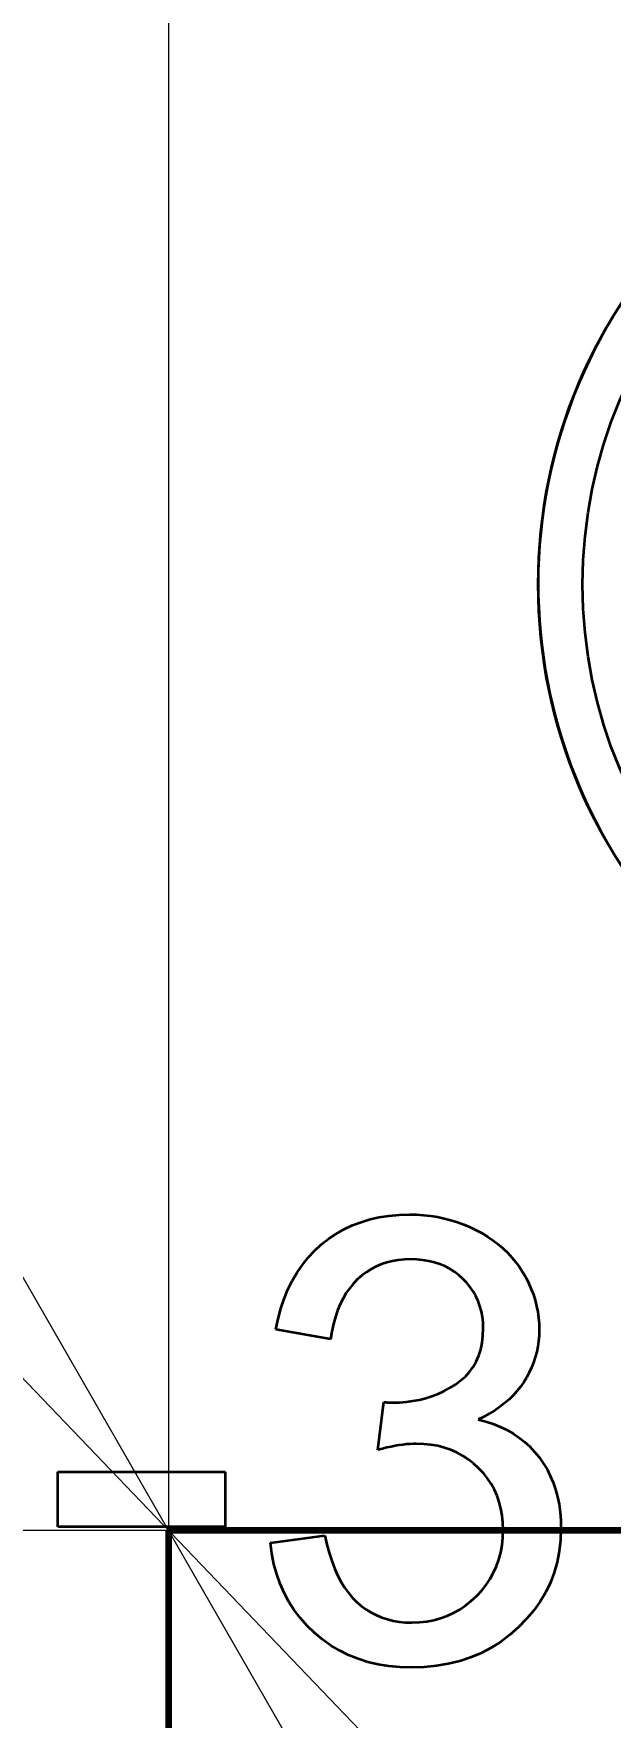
# Model space of a CAD drawing. Extents: x 23 to 472, y 3 to 294.
# Drawn here: x 384.898 to 385.873, y 211.665 to 214.513 of the extents above; entities that cross this region are included whole.
import ezdxf
from ezdxf.enums import TextEntityAlignment as Align

# ---------------------------------------------------------------- set-up
doc = ezdxf.new("R2010")
doc.units = 0
doc.linetypes.add('DASHDOT', pattern=[18.5, 12, -3, 0.5, -3])
doc.layers.get('0').update_dxf_attribs({"lineweight": 13})
doc.styles.get("Standard").update_dxf_attribs({"font": 'isocp.shx'})
doc.dimstyles.get("Standard").update_dxf_attribs({"dimtxt": 2.5, "dimasz": 2.5, "dimexe": 1.25, "dimexo": 0.625, "dimtad": 1, "dimcen": 2.5, "dimadec": 0, "dimazin": 0, "dimtfac": 1, "dimtmove": 0, "dimatfit": 0, "dimfxl": 0, "dimarcsym": 0})

# ---------------------------------------------------------------- blocks, each defined once
blk = doc.blocks.new('*D')
at = {"color": 7, "lineweight": 13}
for p, q in [((369.2633, 239.5531), (395.349, 194.2124)), ((363.2339, 234.8367), (397.923, 198.6215))]:
    blk.add_line(p, q, dxfattribs=at)
at = {"color": 34, "lineweight": 13, "ltscale": 0.415699}
blk.add_line((121.0279, 197.0113), (121.0279, 180.3834), dxfattribs=at)
at = {"color": 34, "lineweight": 13, "ltscale": 0.421525}
blk.add_line((278.4006, 197.0113), (278.4006, 180.1503), dxfattribs=at)
at = {"color": 34, "lineweight": 13}
for p, q in [((45.7156, 194.0736), (45.7156, 169.4602)), ((353.9414, 194.0736), (353.9414, 169.4602)), ((45.7156, 182.3834), (121.0279, 182.3834)), ((278.4006, 182.1503), (353.9414, 182.1503)), ((45.7156, 171.4602), (353.9414, 171.4602))]:
    blk.add_line(p, q, dxfattribs=at)
at = {"color": 34, "lineweight": 13, "ltscale": 0.342256}
blk.add_line((45.7156, 194.0736), (45.7156, 180.3834), dxfattribs=at)
at = {"color": 34, "lineweight": 13, "ltscale": 0.348082}
blk.add_line((353.9414, 194.0736), (353.9414, 180.1503), dxfattribs=at)
at = {"color": 7, "lineweight": 13}
for points in [[(376.3151, 228.3342), (374.903, 229.7505), (375.4177, 227.8179)], [(374.0392, 224.3044), (372.3291, 225.3414), (373.2916, 223.5883)], [(396.2128, 199.6586), (397.923, 198.6215), (396.9605, 200.3747)], [(393.937, 195.6288), (395.349, 194.2124), (394.8343, 196.145)]]:
    blk.add_lwpolyline(points, dxfattribs=at)
at = {"color": 34, "lineweight": 13}
for points in [[(47.6474, 182.901), (45.7156, 182.3834), (47.6474, 181.8658)], [(119.0961, 181.8658), (121.0279, 182.3834), (119.0961, 182.901)], [(280.3324, 182.668), (278.4006, 182.1503), (280.3324, 181.6327)], [(352.0096, 181.6327), (353.9414, 182.1503), (352.0096, 182.668)], [(47.6474, 171.9778), (45.7156, 171.4602), (47.6474, 170.9425)], [(352.0096, 170.9425), (353.9414, 171.4602), (352.0096, 171.9778)]]:
    blk.add_lwpolyline(points, dxfattribs=at)
at = {"color": 7, "lineweight": 13}
for s, rotation, p, p2 in [('%%c', 299.913, (370.1301, 240.0518), (371.3768, 237.8848)), ('82', 299.913, (371.8755, 237.0181), (374.0621, 233.2175)), ('%%c', 313.7669, (363.9561, 235.5285), (365.6854, 233.7231)), ('74', 313.7669, (366.3771, 233.0009), (369.4101, 229.8344))]:
    blk.add_text(s, height=2.5, rotation=rotation, dxfattribs=at).set_placement(p, p2, align=Align.FIT)
at = {"color": 34, "lineweight": 13}
for s, height, p, p2 in [('/[6.3]', 3.5, (93.5334, 183.3834), (107.9059, 183.3834)), ('/[6.3]', 3.5, (326.3327, 183.1503), (340.7051, 183.1503)), ('155', 3.5, (74.21, 183.3834), (83.768, 183.3834)), ('155', 3.5, (307.0093, 183.1503), (316.5672, 183.1503)), ('%%p50', 2.45, (85.868, 183.9084), (92.5334, 183.9084)), ('%%p50', 2.45, (318.6672, 183.6753), (325.3327, 183.6753)), ('"L"', 3.5, (194.4405, 172.4602), (202.0312, 172.4602)), ('%%p50', 2.45, (204.1312, 172.9852), (210.7966, 172.9852))]:
    blk.add_text(s, height=height, dxfattribs=at).set_placement(p, p2, align=Align.FIT)
blk = doc.blocks.new('BLOCK4537')
at = {"color": 7, "lineweight": 100, "ltscale": 0.2275}
blk.add_line((9.1, 0), (0, 0), dxfattribs=at)
at = {"color": 7, "lineweight": 100, "ltscale": 0.125}
blk.add_line((0, 0), (0, -5), dxfattribs=at)
blk = doc.blocks.new('BLOCK4538')
at = {"color": 7, "linetype": 'DASHDOT', "lineweight": 13}
for p, q in [((0, 63.8036), (0, -63.8036)), ((45.8256, 0), (-49.2829, 0))]:
    blk.add_line(p, q, dxfattribs=at)
blk = doc.blocks.new('BLOCK4539')
at = {"color": 7, "lineweight": 35, "ltscale": 0.000774874}
blk.add_line((0.5936, 1.0189), (0.6217, 1.0321), dxfattribs=at)
at = {"color": 7, "lineweight": 35, "ltscale": 0.000781623}
blk.add_line((0.6217, 1.0321), (0.6508, 1.0433), dxfattribs=at)
at = {"color": 7, "lineweight": 35, "ltscale": 0.000792627}
blk.add_line((0.6508, 1.0433), (0.6812, 1.0525), dxfattribs=at)
at = {"color": 7, "lineweight": 35, "ltscale": 0.000808009}
blk.add_line((0.6812, 1.0525), (0.7127, 1.0596), dxfattribs=at)
at = {"color": 7, "lineweight": 35, "ltscale": 0.000827285}
blk.add_line((0.7127, 1.0596), (0.7454, 1.0647), dxfattribs=at)
at = {"color": 7, "lineweight": 35, "ltscale": 0.000849965}
blk.add_line((0.7454, 1.0647), (0.7793, 1.0677), dxfattribs=at)
at = {"color": 7, "lineweight": 35, "ltscale": 0.000875838}
blk.add_line((0.7793, 1.0677), (0.8143, 1.0687), dxfattribs=at)
at = {"color": 7, "lineweight": 35, "ltscale": 0.000609338}
blk.add_line((0.8143, 1.0687), (0.8387, 1.0682), dxfattribs=at)
at = {"color": 7, "lineweight": 35, "ltscale": 0.000600587}
blk.add_line((0.8387, 1.0682), (0.8626, 1.0666), dxfattribs=at)
at = {"color": 7, "lineweight": 35, "ltscale": 0.000593017}
blk.add_line((0.8626, 1.0666), (0.8862, 1.064), dxfattribs=at)
at = {"color": 7, "lineweight": 35, "ltscale": 0.000587521}
blk.add_line((0.8862, 1.064), (0.9094, 1.0603), dxfattribs=at)
at = {"color": 7, "lineweight": 35, "ltscale": 0.000582145}
blk.add_line((0.9094, 1.0603), (0.9322, 1.0556), dxfattribs=at)
at = {"color": 7, "lineweight": 35, "ltscale": 0.000578818}
blk.add_line((0.9322, 1.0556), (0.9546, 1.0498), dxfattribs=at)
at = {"color": 7, "lineweight": 35, "ltscale": 0.000576839}
blk.add_line((0.9546, 1.0498), (0.9767, 1.0429), dxfattribs=at)
at = {"color": 7, "lineweight": 35, "ltscale": 0.000575887}
blk.add_line((0.9767, 1.0429), (0.9983, 1.035), dxfattribs=at)
at = {"color": 7, "lineweight": 35, "ltscale": 0.000576653}
blk.add_line((0.9983, 1.035), (1.0196, 1.0261), dxfattribs=at)
at = {"color": 7, "lineweight": 35, "ltscale": 0.000578413}
blk.add_line((1.0196, 1.0261), (1.0404, 1.0161), dxfattribs=at)
at = {"color": 7, "lineweight": 35, "ltscale": 0.000780875}
blk.add_line((0.5166, 0.9669), (0.5411, 0.9863), dxfattribs=at)
at = {"color": 7, "lineweight": 35, "ltscale": 0.000774467}
blk.add_line((0.5411, 0.9863), (0.5668, 1.0036), dxfattribs=at)
at = {"color": 7, "lineweight": 35, "ltscale": 0.000772381}
blk.add_line((0.5668, 1.0036), (0.5936, 1.0189), dxfattribs=at)
at = {"color": 7, "lineweight": 35, "ltscale": 0.000573842}
blk.add_line((1.0404, 1.0161), (1.0606, 1.0051), dxfattribs=at)
at = {"color": 7, "lineweight": 35, "ltscale": 0.000562192}
blk.add_line((1.0606, 1.0051), (1.0798, 0.9934), dxfattribs=at)
at = {"color": 7, "lineweight": 35, "ltscale": 0.000551989}
blk.add_line((1.0798, 0.9934), (1.0981, 0.981), dxfattribs=at)
at = {"color": 7, "lineweight": 35, "ltscale": 0.000543923}
blk.add_line((1.0981, 0.981), (1.1153, 0.9678), dxfattribs=at)
at = {"color": 7, "lineweight": 35, "ltscale": 0.000785913}
blk.add_line((0.4525, 0.8984), (0.4721, 0.9229), dxfattribs=at)
at = {"color": 7, "lineweight": 35, "ltscale": 0.000782135}
blk.add_line((0.4721, 0.9229), (0.4935, 0.9457), dxfattribs=at)
at = {"color": 7, "lineweight": 35, "ltscale": 0.000783517}
blk.add_line((0.4935, 0.9457), (0.5166, 0.9669), dxfattribs=at)
at = {"color": 7, "lineweight": 35, "ltscale": 0.000489061}
blk.add_line((0.7572, 0.9112), (0.7382, 0.9065), dxfattribs=at)
at = {"color": 7, "lineweight": 35, "ltscale": 0.000499663}
blk.add_line((0.7769, 0.9146), (0.7572, 0.9112), dxfattribs=at)
at = {"color": 7, "lineweight": 35, "ltscale": 0.000512917}
blk.add_line((0.7973, 0.9166), (0.7769, 0.9146), dxfattribs=at)
at = {"color": 7, "lineweight": 35, "ltscale": 0.000528216}
blk.add_line((0.8184, 0.9173), (0.7973, 0.9166), dxfattribs=at)
at = {"color": 7, "lineweight": 35, "ltscale": 0.000532789}
blk.add_line((0.8397, 0.9166), (0.8184, 0.9173), dxfattribs=at)
at = {"color": 7, "lineweight": 35, "ltscale": 0.00051472}
blk.add_line((0.8602, 0.9147), (0.8397, 0.9166), dxfattribs=at)
at = {"color": 7, "lineweight": 35, "ltscale": 0.000499445}
blk.add_line((0.8799, 0.9113), (0.8602, 0.9147), dxfattribs=at)
at = {"color": 7, "lineweight": 35, "ltscale": 0.000486372}
blk.add_line((0.8988, 0.9067), (0.8799, 0.9113), dxfattribs=at)
at = {"color": 7, "lineweight": 35, "ltscale": 0.000536968}
blk.add_line((1.1153, 0.9678), (1.1316, 0.9538), dxfattribs=at)
at = {"color": 7, "lineweight": 35, "ltscale": 0.000531767}
blk.add_line((1.1316, 0.9538), (1.1469, 0.939), dxfattribs=at)
at = {"color": 7, "lineweight": 35, "ltscale": 0.000528557}
blk.add_line((1.1469, 0.939), (1.1613, 0.9235), dxfattribs=at)
at = {"color": 7, "lineweight": 35, "ltscale": 0.00052718}
blk.add_line((1.1613, 0.9235), (1.1747, 0.9072), dxfattribs=at)
at = {"color": 7, "lineweight": 35, "ltscale": 0.000805985}
blk.add_line((0.4183, 0.8443), (0.4345, 0.8722), dxfattribs=at)
at = {"color": 7, "lineweight": 35, "ltscale": 0.00079347}
blk.add_line((0.4345, 0.8722), (0.4525, 0.8984), dxfattribs=at)
at = {"color": 7, "lineweight": 35, "ltscale": 0.000487724}
blk.add_line((0.654, 0.8626), (0.6393, 0.8498), dxfattribs=at)
at = {"color": 7, "lineweight": 35, "ltscale": 0.000480256}
blk.add_line((0.6694, 0.8741), (0.654, 0.8626), dxfattribs=at)
at = {"color": 7, "lineweight": 35, "ltscale": 0.000475667}
blk.add_line((0.6855, 0.8842), (0.6694, 0.8741), dxfattribs=at)
at = {"color": 7, "lineweight": 35, "ltscale": 0.000474668}
blk.add_line((0.7024, 0.893), (0.6855, 0.8842), dxfattribs=at)
at = {"color": 7, "lineweight": 35, "ltscale": 0.000476414}
blk.add_line((0.7199, 0.9004), (0.7024, 0.893), dxfattribs=at)
at = {"color": 7, "lineweight": 35, "ltscale": 0.00048118}
blk.add_line((0.7382, 0.9065), (0.7199, 0.9004), dxfattribs=at)
at = {"color": 7, "lineweight": 35, "ltscale": 0.000476619}
blk.add_line((0.9169, 0.9007), (0.8988, 0.9067), dxfattribs=at)
at = {"color": 7, "lineweight": 35, "ltscale": 0.000469607}
blk.add_line((0.9342, 0.8934), (0.9169, 0.9007), dxfattribs=at)
at = {"color": 7, "lineweight": 35, "ltscale": 0.00046598}
blk.add_line((0.9507, 0.8847), (0.9342, 0.8934), dxfattribs=at)
at = {"color": 7, "lineweight": 35, "ltscale": 0.000464894}
blk.add_line((0.9664, 0.8748), (0.9507, 0.8847), dxfattribs=at)
at = {"color": 7, "lineweight": 35, "ltscale": 0.000467772}
blk.add_line((0.9813, 0.8635), (0.9664, 0.8748), dxfattribs=at)
at = {"color": 7, "lineweight": 35, "ltscale": 0.000473832}
blk.add_line((0.9954, 0.8508), (0.9813, 0.8635), dxfattribs=at)
at = {"color": 7, "lineweight": 35, "ltscale": 0.000527327}
blk.add_line((1.1747, 0.9072), (1.1871, 0.8901), dxfattribs=at)
at = {"color": 7, "lineweight": 35, "ltscale": 0.000529498}
blk.add_line((1.1871, 0.8901), (1.1985, 0.8723), dxfattribs=at)
at = {"color": 7, "lineweight": 35, "ltscale": 0.000526673}
blk.add_line((1.1985, 0.8723), (1.2089, 0.854), dxfattribs=at)
at = {"color": 7, "lineweight": 35, "ltscale": 0.00084256}
blk.add_line((0.3911, 0.7836), (0.4038, 0.8147), dxfattribs=at)
at = {"color": 7, "lineweight": 35, "ltscale": 0.000822485}
blk.add_line((0.4038, 0.8147), (0.4183, 0.8443), dxfattribs=at)
at = {"color": 7, "lineweight": 35, "ltscale": 0.000529073}
blk.add_line((0.601, 0.8032), (0.5902, 0.785), dxfattribs=at)
at = {"color": 7, "lineweight": 35, "ltscale": 0.000514305}
blk.add_line((0.6127, 0.8201), (0.601, 0.8032), dxfattribs=at)
at = {"color": 7, "lineweight": 35, "ltscale": 0.00050298}
blk.add_line((0.6255, 0.8356), (0.6127, 0.8201), dxfattribs=at)
at = {"color": 7, "lineweight": 35, "ltscale": 0.000494752}
blk.add_line((0.6393, 0.8498), (0.6255, 0.8356), dxfattribs=at)
at = {"color": 7, "lineweight": 35, "ltscale": 0.000471622}
blk.add_line((1.0084, 0.8372), (0.9954, 0.8508), dxfattribs=at)
at = {"color": 7, "lineweight": 35, "ltscale": 0.000461845}
blk.add_line((1.0201, 0.8228), (1.0084, 0.8372), dxfattribs=at)
at = {"color": 7, "lineweight": 35, "ltscale": 0.00045562}
blk.add_line((1.0304, 0.8078), (1.0201, 0.8228), dxfattribs=at)
at = {"color": 7, "lineweight": 35, "ltscale": 0.000451989}
blk.add_line((1.0393, 0.792), (1.0304, 0.8078), dxfattribs=at)
at = {"color": 7, "lineweight": 35, "ltscale": 0.000518969}
blk.add_line((1.2089, 0.854), (1.2182, 0.8354), dxfattribs=at)
at = {"color": 7, "lineweight": 35, "ltscale": 0.000512463}
blk.add_line((1.2182, 0.8354), (1.2264, 0.8166), dxfattribs=at)
at = {"color": 7, "lineweight": 35, "ltscale": 0.000507239}
blk.add_line((1.2264, 0.8166), (1.2335, 0.7976), dxfattribs=at)
at = {"color": 7, "lineweight": 35, "ltscale": 0.000503602}
blk.add_line((1.2335, 0.7976), (1.2396, 0.7784), dxfattribs=at)
at = {"color": 7, "lineweight": 35, "ltscale": 0.000894283}
blk.add_line((0.3707, 0.7161), (0.38, 0.7507), dxfattribs=at)
at = {"color": 7, "lineweight": 35, "ltscale": 0.000867233}
blk.add_line((0.38, 0.7507), (0.3911, 0.7836), dxfattribs=at)
at = {"color": 7, "lineweight": 35, "ltscale": 0.000589075}
blk.add_line((0.5718, 0.7444), (0.5641, 0.7222), dxfattribs=at)
at = {"color": 7, "lineweight": 35, "ltscale": 0.000566741}
blk.add_line((0.5805, 0.7654), (0.5718, 0.7444), dxfattribs=at)
at = {"color": 7, "lineweight": 35, "ltscale": 0.000546788}
blk.add_line((0.5902, 0.785), (0.5805, 0.7654), dxfattribs=at)
at = {"color": 7, "lineweight": 35, "ltscale": 0.000452008}
blk.add_line((1.0468, 0.7756), (1.0393, 0.792), dxfattribs=at)
at = {"color": 7, "lineweight": 35, "ltscale": 0.000455408}
blk.add_line((1.053, 0.7585), (1.0468, 0.7756), dxfattribs=at)
at = {"color": 7, "lineweight": 35, "ltscale": 0.000461368}
blk.add_line((1.0578, 0.7407), (1.053, 0.7585), dxfattribs=at)
at = {"color": 7, "lineweight": 35, "ltscale": 0.000470986}
blk.add_line((1.0612, 0.7221), (1.0578, 0.7407), dxfattribs=at)
at = {"color": 7, "lineweight": 35, "ltscale": 0.000501742}
blk.add_line((1.2396, 0.7784), (1.2445, 0.759), dxfattribs=at)
at = {"color": 7, "lineweight": 35, "ltscale": 0.000500961}
blk.add_line((1.2445, 0.759), (1.2483, 0.7393), dxfattribs=at)
at = {"color": 7, "lineweight": 35, "ltscale": 0.000925022}
blk.add_line((0.3631, 0.6799), (0.3707, 0.7161), dxfattribs=at)
at = {"color": 7, "lineweight": 35, "ltscale": 0.000640512}
blk.add_line((0.5575, 0.6985), (0.5518, 0.6735), dxfattribs=at)
at = {"color": 7, "lineweight": 35, "ltscale": 0.000613838}
blk.add_line((0.5641, 0.7222), (0.5575, 0.6985), dxfattribs=at)
at = {"color": 7, "lineweight": 35, "ltscale": 0.000483028}
blk.add_line((1.0633, 0.7029), (1.0612, 0.7221), dxfattribs=at)
at = {"color": 7, "lineweight": 35, "ltscale": 0.000498121}
blk.add_line((1.064, 0.683), (1.0633, 0.7029), dxfattribs=at)
at = {"color": 7, "lineweight": 35, "ltscale": 0.00050214}
blk.add_line((1.2483, 0.7393), (1.2511, 0.7194), dxfattribs=at)
at = {"color": 7, "lineweight": 35, "ltscale": 0.000504828}
blk.add_line((1.2511, 0.7194), (1.2527, 0.6993), dxfattribs=at)
at = {"color": 7, "lineweight": 35, "ltscale": 0.00050906}
blk.add_line((1.2527, 0.6993), (1.2532, 0.6789), dxfattribs=at)
at = {"color": 7, "lineweight": 35, "ltscale": 0.004677}
blk.add_line((0.5472, 0.6472), (0.3631, 0.6799), dxfattribs=at)
at = {"color": 7, "lineweight": 35, "ltscale": 0.000668427}
blk.add_line((0.5518, 0.6735), (0.5472, 0.6472), dxfattribs=at)
at = {"color": 7, "lineweight": 35, "ltscale": 0.00056892}
blk.add_line((1.0555, 0.6122), (1.0602, 0.6345), dxfattribs=at)
at = {"color": 7, "lineweight": 35, "ltscale": 0.000593585}
blk.add_line((1.0602, 0.6345), (1.063, 0.6581), dxfattribs=at)
at = {"color": 7, "lineweight": 35, "ltscale": 0.000623374}
blk.add_line((1.063, 0.6581), (1.064, 0.683), dxfattribs=at)
at = {"color": 7, "lineweight": 35, "ltscale": 0.000469184}
blk.add_line((1.2512, 0.6407), (1.2485, 0.6222), dxfattribs=at)
at = {"color": 7, "lineweight": 35, "ltscale": 0.000474279}
blk.add_line((1.2527, 0.6596), (1.2512, 0.6407), dxfattribs=at)
at = {"color": 7, "lineweight": 35, "ltscale": 0.000481975}
blk.add_line((1.2532, 0.6789), (1.2527, 0.6596), dxfattribs=at)
at = {"color": 7, "lineweight": 35, "ltscale": 0.000524792}
blk.add_line((1.0301, 0.5535), (1.0404, 0.5717), dxfattribs=at)
at = {"color": 7, "lineweight": 35, "ltscale": 0.000533764}
blk.add_line((1.0404, 0.5717), (1.0489, 0.5913), dxfattribs=at)
at = {"color": 7, "lineweight": 35, "ltscale": 0.000548214}
blk.add_line((1.0489, 0.5913), (1.0555, 0.6122), dxfattribs=at)
at = {"color": 7, "lineweight": 35, "ltscale": 0.00046117}
blk.add_line((1.2402, 0.5861), (1.2345, 0.5685), dxfattribs=at)
at = {"color": 7, "lineweight": 35, "ltscale": 0.000461895}
blk.add_line((1.2449, 0.6039), (1.2402, 0.5861), dxfattribs=at)
at = {"color": 7, "lineweight": 35, "ltscale": 0.000464506}
blk.add_line((1.2485, 0.6222), (1.2449, 0.6039), dxfattribs=at)
at = {"color": 7, "lineweight": 35, "ltscale": 0.000536025}
blk.add_line((0.9877, 0.5067), (1.0037, 0.5209), dxfattribs=at)
at = {"color": 7, "lineweight": 35, "ltscale": 0.000526088}
blk.add_line((1.0037, 0.5209), (1.0178, 0.5365), dxfattribs=at)
at = {"color": 7, "lineweight": 35, "ltscale": 0.000522378}
blk.add_line((1.0178, 0.5365), (1.0301, 0.5535), dxfattribs=at)
at = {"color": 7, "lineweight": 35, "ltscale": 0.000473679}
blk.add_line((1.211, 0.518), (1.2011, 0.5019), dxfattribs=at)
at = {"color": 7, "lineweight": 35, "ltscale": 0.000467816}
blk.add_line((1.2198, 0.5345), (1.211, 0.518), dxfattribs=at)
at = {"color": 7, "lineweight": 35, "ltscale": 0.000464025}
blk.add_line((1.2277, 0.5513), (1.2198, 0.5345), dxfattribs=at)
at = {"color": 7, "lineweight": 35, "ltscale": 0.000461884}
blk.add_line((1.2345, 0.5685), (1.2277, 0.5513), dxfattribs=at)
at = {"color": 7, "lineweight": 35, "ltscale": 0.000549425}
blk.add_line((0.8907, 0.4544), (0.9112, 0.4624), dxfattribs=at)
at = {"color": 7, "lineweight": 35, "ltscale": 0.000550488}
blk.add_line((0.9112, 0.4624), (0.9312, 0.4716), dxfattribs=at)
at = {"color": 7, "lineweight": 35, "ltscale": 0.000553619}
blk.add_line((0.9312, 0.4716), (0.9508, 0.482), dxfattribs=at)
at = {"color": 7, "lineweight": 35, "ltscale": 0.000559038}
blk.add_line((0.9508, 0.482), (0.9698, 0.4937), dxfattribs=at)
at = {"color": 7, "lineweight": 35, "ltscale": 0.000551846}
blk.add_line((0.9698, 0.4937), (0.9877, 0.5067), dxfattribs=at)
at = {"color": 7, "lineweight": 35, "ltscale": 0.000488264}
blk.add_line((1.1653, 0.457), (1.1513, 0.4433), dxfattribs=at)
at = {"color": 7, "lineweight": 35, "ltscale": 0.000482642}
blk.add_line((1.1782, 0.4713), (1.1653, 0.457), dxfattribs=at)
at = {"color": 7, "lineweight": 35, "ltscale": 0.000478877}
blk.add_line((1.1901, 0.4863), (1.1782, 0.4713), dxfattribs=at)
at = {"color": 7, "lineweight": 35, "ltscale": 0.000476854}
blk.add_line((1.2011, 0.5019), (1.1901, 0.4863), dxfattribs=at)
at = {"color": 7, "lineweight": 35, "ltscale": 0.004074}
blk.add_line((0.7079, 0.2727), (0.7283, 0.4344), dxfattribs=at)
at = {"color": 7, "lineweight": 35, "ltscale": 9.09432e-05}
blk.add_line((0.7283, 0.4344), (0.732, 0.434), dxfattribs=at)
at = {"color": 7, "lineweight": 35, "ltscale": 8.70434e-05}
blk.add_line((0.732, 0.434), (0.7354, 0.4336), dxfattribs=at)
at = {"color": 7, "lineweight": 35, "ltscale": 8.34989e-05}
blk.add_line((0.7354, 0.4336), (0.7388, 0.4333), dxfattribs=at)
at = {"color": 7, "lineweight": 35, "ltscale": 7.99895e-05}
blk.add_line((0.7388, 0.4333), (0.7419, 0.4331), dxfattribs=at)
at = {"color": 7, "lineweight": 35, "ltscale": 7.61405e-05}
blk.add_line((0.7419, 0.4331), (0.745, 0.4328), dxfattribs=at)
at = {"color": 7, "lineweight": 35, "ltscale": 7.26193e-05}
blk.add_line((0.745, 0.4328), (0.7479, 0.4327), dxfattribs=at)
at = {"color": 7, "lineweight": 35, "ltscale": 6.87604e-05}
blk.add_line((0.7479, 0.4327), (0.7506, 0.4325), dxfattribs=at)
at = {"color": 7, "lineweight": 35, "ltscale": 6.52798e-05}
blk.add_line((0.7506, 0.4325), (0.7532, 0.4324), dxfattribs=at)
at = {"color": 7, "lineweight": 35, "ltscale": 6.18188e-05}
blk.add_line((0.7532, 0.4324), (0.7557, 0.4323), dxfattribs=at)
at = {"color": 7, "lineweight": 35, "ltscale": 5.79762e-05}
blk.add_line((0.7557, 0.4323), (0.758, 0.4323), dxfattribs=at)
at = {"color": 7, "lineweight": 35, "ltscale": 0.0005827}
blk.add_line((0.758, 0.4323), (0.7813, 0.4329), dxfattribs=at)
at = {"color": 7, "lineweight": 35, "ltscale": 0.000572508}
blk.add_line((0.7813, 0.4329), (0.8042, 0.4348), dxfattribs=at)
at = {"color": 7, "lineweight": 35, "ltscale": 0.000564165}
blk.add_line((0.8042, 0.4348), (0.8265, 0.4379), dxfattribs=at)
at = {"color": 7, "lineweight": 35, "ltscale": 0.000557425}
blk.add_line((0.8265, 0.4379), (0.8484, 0.4421), dxfattribs=at)
at = {"color": 7, "lineweight": 35, "ltscale": 0.000553093}
blk.add_line((0.8484, 0.4421), (0.8698, 0.4477), dxfattribs=at)
at = {"color": 7, "lineweight": 35, "ltscale": 0.000549984}
blk.add_line((0.8698, 0.4477), (0.8907, 0.4544), dxfattribs=at)
at = {"color": 7, "lineweight": 35, "ltscale": 0.000526797}
blk.add_line((1.1034, 0.4062), (1.0855, 0.3952), dxfattribs=at)
at = {"color": 7, "lineweight": 35, "ltscale": 0.000515003}
blk.add_line((1.1204, 0.4179), (1.1034, 0.4062), dxfattribs=at)
at = {"color": 7, "lineweight": 35, "ltscale": 0.00050468}
blk.add_line((1.1364, 0.4303), (1.1204, 0.4179), dxfattribs=at)
at = {"color": 7, "lineweight": 35, "ltscale": 0.000495611}
blk.add_line((1.1513, 0.4433), (1.1364, 0.4303), dxfattribs=at)
at = {"color": 7, "lineweight": 35, "ltscale": 0.000555306}
blk.add_line((1.0665, 0.3848), (1.0466, 0.375), dxfattribs=at)
at = {"color": 7, "lineweight": 35, "ltscale": 0.000671824}
blk.add_line((1.0466, 0.375), (1.0726, 0.3682), dxfattribs=at)
at = {"color": 7, "lineweight": 35, "ltscale": 0.000540683}
blk.add_line((1.0855, 0.3952), (1.0665, 0.3848), dxfattribs=at)
at = {"color": 7, "lineweight": 35, "ltscale": 0.000652989}
blk.add_line((1.0726, 0.3682), (1.0974, 0.3601), dxfattribs=at)
at = {"color": 7, "lineweight": 35, "ltscale": 0.000636332}
blk.add_line((1.0974, 0.3601), (1.121, 0.3507), dxfattribs=at)
at = {"color": 7, "lineweight": 35, "ltscale": 0.00062225}
blk.add_line((1.121, 0.3507), (1.1435, 0.3399), dxfattribs=at)
at = {"color": 7, "lineweight": 35, "ltscale": 0.000350443}
blk.add_line((0.766, 0.2858), (0.7522, 0.2831), dxfattribs=at)
at = {"color": 7, "lineweight": 35, "ltscale": 0.000335878}
blk.add_line((0.7792, 0.2881), (0.766, 0.2858), dxfattribs=at)
at = {"color": 7, "lineweight": 35, "ltscale": 0.000321797}
blk.add_line((0.792, 0.2899), (0.7792, 0.2881), dxfattribs=at)
at = {"color": 7, "lineweight": 35, "ltscale": 0.000308043}
blk.add_line((0.8042, 0.2913), (0.792, 0.2899), dxfattribs=at)
at = {"color": 7, "lineweight": 35, "ltscale": 0.000293691}
blk.add_line((0.8159, 0.2923), (0.8042, 0.2913), dxfattribs=at)
at = {"color": 7, "lineweight": 35, "ltscale": 0.00028081}
blk.add_line((0.8271, 0.293), (0.8159, 0.2923), dxfattribs=at)
at = {"color": 7, "lineweight": 35, "ltscale": 0.000267096}
blk.add_line((0.8378, 0.2932), (0.8271, 0.293), dxfattribs=at)
at = {"color": 7, "lineweight": 35, "ltscale": 0.000628613}
blk.add_line((0.863, 0.2923), (0.8378, 0.2932), dxfattribs=at)
at = {"color": 7, "lineweight": 35, "ltscale": 0.000608919}
blk.add_line((0.8872, 0.2899), (0.863, 0.2923), dxfattribs=at)
at = {"color": 7, "lineweight": 35, "ltscale": 0.0005923}
blk.add_line((0.9105, 0.2858), (0.8872, 0.2899), dxfattribs=at)
at = {"color": 7, "lineweight": 35, "ltscale": 0.000578994}
blk.add_line((0.933, 0.28), (0.9105, 0.2858), dxfattribs=at)
at = {"color": 7, "lineweight": 35, "ltscale": 0.000611608}
blk.add_line((1.1435, 0.3399), (1.1647, 0.3278), dxfattribs=at)
at = {"color": 7, "lineweight": 35, "ltscale": 0.00060316}
blk.add_line((1.1647, 0.3278), (1.1848, 0.3144), dxfattribs=at)
at = {"color": 7, "lineweight": 35, "ltscale": 0.000598553}
blk.add_line((1.1848, 0.3144), (1.2037, 0.2997), dxfattribs=at)
at = {"color": 7, "lineweight": 35, "ltscale": 0.000597116}
blk.add_line((1.2037, 0.2997), (1.2214, 0.2837), dxfattribs=at)
at = {"color": 7, "lineweight": 35, "ltscale": 0.000394772}
blk.add_line((0.7232, 0.2766), (0.7079, 0.2727), dxfattribs=at)
at = {"color": 7, "lineweight": 35, "ltscale": 0.000379744}
blk.add_line((0.738, 0.2801), (0.7232, 0.2766), dxfattribs=at)
at = {"color": 7, "lineweight": 35, "ltscale": 0.000364823}
blk.add_line((0.7522, 0.2831), (0.738, 0.2801), dxfattribs=at)
at = {"color": 7, "lineweight": 35, "ltscale": 0.000569286}
blk.add_line((0.9545, 0.2726), (0.933, 0.28), dxfattribs=at)
at = {"color": 7, "lineweight": 35, "ltscale": 0.000563174}
blk.add_line((0.9751, 0.2635), (0.9545, 0.2726), dxfattribs=at)
at = {"color": 7, "lineweight": 35, "ltscale": 0.000560908}
blk.add_line((0.9948, 0.2528), (0.9751, 0.2635), dxfattribs=at)
at = {"color": 7, "lineweight": 35, "ltscale": 0.000563091}
blk.add_line((1.0137, 0.2405), (0.9948, 0.2528), dxfattribs=at)
at = {"color": 7, "lineweight": 35, "ltscale": 0.00056858}
blk.add_line((1.0316, 0.2265), (1.0137, 0.2405), dxfattribs=at)
at = {"color": 7, "lineweight": 35, "ltscale": 0.00059928}
blk.add_line((1.2214, 0.2837), (1.2379, 0.2663), dxfattribs=at)
at = {"color": 7, "lineweight": 35, "ltscale": 0.000603891}
blk.add_line((1.2379, 0.2663), (1.2532, 0.2476), dxfattribs=at)
at = {"color": 7, "lineweight": 35, "ltscale": 0.000606572}
blk.add_line((1.2532, 0.2476), (1.2672, 0.2278), dxfattribs=at)
at = {"color": 7, "lineweight": 35, "ltscale": 0.000606973}
blk.add_line((1.2672, 0.2278), (1.2798, 0.207), dxfattribs=at)
at = {"color": 7, "lineweight": 35, "ltscale": 0.00463}
for p, q in [((-0.3747, 0.0128), (-0.3747, 0.198)), ((0.1912, 0.198), (0.1912, 0.0128))]:
    blk.add_line(p, q, dxfattribs=at)
at = {"color": 7, "lineweight": 35, "ltscale": 0.014146}
for p, q in [((-0.3747, 0.198), (0.1912, 0.198)), ((0.1912, 0.0128), (-0.3747, 0.0128))]:
    blk.add_line(p, q, dxfattribs=at)
at = {"color": 7, "lineweight": 35, "ltscale": 0.000578287}
blk.add_line((1.0486, 0.2108), (1.0316, 0.2265), dxfattribs=at)
at = {"color": 7, "lineweight": 35, "ltscale": 0.000577885}
blk.add_line((1.0644, 0.1939), (1.0486, 0.2108), dxfattribs=at)
at = {"color": 7, "lineweight": 35, "ltscale": 0.000567572}
blk.add_line((1.0784, 0.1761), (1.0644, 0.1939), dxfattribs=at)
at = {"color": 7, "lineweight": 35, "ltscale": 0.000561274}
blk.add_line((1.0909, 0.1574), (1.0784, 0.1761), dxfattribs=at)
at = {"color": 7, "lineweight": 35, "ltscale": 0.000610423}
blk.add_line((1.2798, 0.207), (1.2908, 0.1852), dxfattribs=at)
at = {"color": 7, "lineweight": 35, "ltscale": 0.000616803}
blk.add_line((1.2908, 0.1852), (1.3004, 0.1625), dxfattribs=at)
at = {"color": 7, "lineweight": 35, "ltscale": 0.000558963}
blk.add_line((1.1017, 0.1378), (1.0909, 0.1574), dxfattribs=at)
at = {"color": 7, "lineweight": 35, "ltscale": 0.000560476}
blk.add_line((1.1108, 0.1173), (1.1017, 0.1378), dxfattribs=at)
at = {"color": 7, "lineweight": 35, "ltscale": 0.000565917}
blk.add_line((1.1182, 0.0959), (1.1108, 0.1173), dxfattribs=at)
at = {"color": 7, "lineweight": 35, "ltscale": 0.000626449}
blk.add_line((1.3004, 0.1625), (1.3085, 0.1388), dxfattribs=at)
at = {"color": 7, "lineweight": 35, "ltscale": 0.000639145}
blk.add_line((1.3085, 0.1388), (1.3151, 0.1141), dxfattribs=at)
at = {"color": 7, "lineweight": 35, "ltscale": 0.000654082}
blk.add_line((1.3151, 0.1141), (1.3203, 0.0885), dxfattribs=at)
at = {"color": 7, "lineweight": 35, "ltscale": 0.000575241}
blk.add_line((1.124, 0.0737), (1.1182, 0.0959), dxfattribs=at)
at = {"color": 7, "lineweight": 35, "ltscale": 0.000587836}
blk.add_line((1.1282, 0.0505), (1.124, 0.0737), dxfattribs=at)
at = {"color": 7, "lineweight": 35, "ltscale": 0.000671996}
blk.add_line((1.3203, 0.0885), (1.324, 0.0618), dxfattribs=at)
at = {"color": 7, "lineweight": 35, "ltscale": 0.000692287}
blk.add_line((1.324, 0.0618), (1.3262, 0.0342), dxfattribs=at)
at = {"color": 7, "lineweight": 35, "ltscale": 0.000604033}
blk.add_line((1.1307, 0.0265), (1.1282, 0.0505), dxfattribs=at)
at = {"color": 7, "lineweight": 35, "ltscale": 0.000654599}
blk.add_line((1.1306, -0.0246), (1.1315, 0.0016), dxfattribs=at)
at = {"color": 7, "lineweight": 35, "ltscale": 0.000623665}
blk.add_line((1.1315, 0.0016), (1.1307, 0.0265), dxfattribs=at)
at = {"color": 7, "lineweight": 35, "ltscale": 0.000968065}
blk.add_line((1.3269, 0.0056), (1.3255, -0.033), dxfattribs=at)
at = {"color": 7, "lineweight": 35, "ltscale": 0.000714735}
blk.add_line((1.3262, 0.0342), (1.3269, 0.0056), dxfattribs=at)
at = {"color": 7, "lineweight": 35, "ltscale": 0.004645}
blk.add_line((0.3446, -0.0414), (0.5288, -0.0169), dxfattribs=at)
at = {"color": 7, "lineweight": 35, "ltscale": 0.000926775}
blk.add_line((0.3495, -0.0782), (0.3446, -0.0414), dxfattribs=at)
at = {"color": 7, "lineweight": 35, "ltscale": 0.000779751}
blk.add_line((0.5288, -0.0169), (0.5356, -0.0473), dxfattribs=at)
at = {"color": 7, "lineweight": 35, "ltscale": 0.000742472}
blk.add_line((0.5356, -0.0473), (0.5433, -0.076), dxfattribs=at)
at = {"color": 7, "lineweight": 35, "ltscale": 0.000621699}
blk.add_line((1.1234, -0.0744), (1.1279, -0.0499), dxfattribs=at)
at = {"color": 7, "lineweight": 35, "ltscale": 0.000636403}
blk.add_line((1.1279, -0.0499), (1.1306, -0.0246), dxfattribs=at)
at = {"color": 7, "lineweight": 35, "ltscale": 0.000943383}
blk.add_line((1.3255, -0.033), (1.3212, -0.0705), dxfattribs=at)
at = {"color": 7, "lineweight": 35, "ltscale": 0.000901271}
blk.add_line((0.3565, -0.1135), (0.3495, -0.0782), dxfattribs=at)
at = {"color": 7, "lineweight": 35, "ltscale": 0.000880621}
blk.add_line((0.3658, -0.1475), (0.3565, -0.1135), dxfattribs=at)
at = {"color": 7, "lineweight": 35, "ltscale": 0.000706498}
blk.add_line((0.5433, -0.076), (0.5519, -0.1029), dxfattribs=at)
at = {"color": 7, "lineweight": 35, "ltscale": 0.00067239}
blk.add_line((0.5519, -0.1029), (0.5613, -0.1281), dxfattribs=at)
at = {"color": 7, "lineweight": 35, "ltscale": 0.000603026}
blk.add_line((1.1091, -0.1207), (1.1172, -0.098), dxfattribs=at)
at = {"color": 7, "lineweight": 35, "ltscale": 0.000610136}
blk.add_line((1.1172, -0.098), (1.1234, -0.0744), dxfattribs=at)
at = {"color": 7, "lineweight": 35, "ltscale": 0.000912493}
blk.add_line((1.314, -0.1068), (1.304, -0.1419), dxfattribs=at)
at = {"color": 7, "lineweight": 35, "ltscale": 0.000925043}
blk.add_line((1.3212, -0.0705), (1.314, -0.1068), dxfattribs=at)
at = {"color": 7, "lineweight": 35, "ltscale": 0.000863996}
blk.add_line((0.3773, -0.1801), (0.3658, -0.1475), dxfattribs=at)
at = {"color": 7, "lineweight": 35, "ltscale": 0.000640475}
blk.add_line((0.5613, -0.1281), (0.5717, -0.1515), dxfattribs=at)
at = {"color": 7, "lineweight": 35, "ltscale": 0.000610636}
blk.add_line((0.5717, -0.1515), (0.5829, -0.1732), dxfattribs=at)
at = {"color": 7, "lineweight": 35, "ltscale": 0.000605504}
blk.add_line((1.0742, -0.1838), (1.0876, -0.1636), dxfattribs=at)
at = {"color": 7, "lineweight": 35, "ltscale": 0.00060052}
blk.add_line((1.0876, -0.1636), (1.0993, -0.1426), dxfattribs=at)
at = {"color": 7, "lineweight": 35, "ltscale": 0.000599978}
blk.add_line((1.0993, -0.1426), (1.1091, -0.1207), dxfattribs=at)
at = {"color": 7, "lineweight": 35, "ltscale": 0.00090685}
blk.add_line((1.304, -0.1419), (1.2911, -0.1758), dxfattribs=at)
at = {"color": 7, "lineweight": 35, "ltscale": 0.000852277}
blk.add_line((0.3911, -0.2113), (0.3773, -0.1801), dxfattribs=at)
at = {"color": 7, "lineweight": 35, "ltscale": 0.000845332}
blk.add_line((0.4071, -0.2411), (0.3911, -0.2113), dxfattribs=at)
at = {"color": 7, "lineweight": 35, "ltscale": 0.000583569}
blk.add_line((0.5829, -0.1732), (0.595, -0.1932), dxfattribs=at)
at = {"color": 7, "lineweight": 35, "ltscale": 0.00055916}
blk.add_line((0.595, -0.1932), (0.6081, -0.2113), dxfattribs=at)
at = {"color": 7, "lineweight": 35, "ltscale": 0.000538361}
blk.add_line((0.6081, -0.2113), (0.622, -0.2278), dxfattribs=at)
at = {"color": 7, "lineweight": 35, "ltscale": 0.000521406}
blk.add_line((0.622, -0.2278), (0.6368, -0.2425), dxfattribs=at)
at = {"color": 7, "lineweight": 35, "ltscale": 0.000626435}
blk.add_line((1.0236, -0.2386), (1.042, -0.2215), dxfattribs=at)
at = {"color": 7, "lineweight": 35, "ltscale": 0.000627105}
blk.add_line((1.042, -0.2215), (1.059, -0.2031), dxfattribs=at)
at = {"color": 7, "lineweight": 35, "ltscale": 0.000614412}
blk.add_line((1.059, -0.2031), (1.0742, -0.1838), dxfattribs=at)
at = {"color": 7, "lineweight": 35, "ltscale": 0.000914957}
blk.add_line((1.2753, -0.2085), (1.2567, -0.24), dxfattribs=at)
at = {"color": 7, "lineweight": 35, "ltscale": 0.000907491}
blk.add_line((1.2911, -0.1758), (1.2753, -0.2085), dxfattribs=at)
at = {"color": 7, "lineweight": 35, "ltscale": 0.00084421}
blk.add_line((0.4253, -0.2695), (0.4071, -0.2411), dxfattribs=at)
at = {"color": 7, "lineweight": 35, "ltscale": 0.000847553}
blk.add_line((0.4458, -0.2965), (0.4253, -0.2695), dxfattribs=at)
at = {"color": 7, "lineweight": 35, "ltscale": 0.000509223}
blk.add_line((0.6368, -0.2425), (0.6524, -0.2556), dxfattribs=at)
at = {"color": 7, "lineweight": 35, "ltscale": 0.000500788}
blk.add_line((0.6524, -0.2556), (0.6686, -0.2673), dxfattribs=at)
at = {"color": 7, "lineweight": 35, "ltscale": 0.00049573}
blk.add_line((0.6686, -0.2673), (0.6855, -0.2777), dxfattribs=at)
at = {"color": 7, "lineweight": 35, "ltscale": 0.000493554}
blk.add_line((0.6855, -0.2777), (0.7031, -0.2867), dxfattribs=at)
at = {"color": 7, "lineweight": 35, "ltscale": 0.000592799}
blk.add_line((0.9423, -0.289), (0.9639, -0.2791), dxfattribs=at)
at = {"color": 7, "lineweight": 35, "ltscale": 0.000595285}
blk.add_line((0.9639, -0.2791), (0.9846, -0.2674), dxfattribs=at)
at = {"color": 7, "lineweight": 35, "ltscale": 0.000601811}
blk.add_line((0.9846, -0.2674), (1.0045, -0.2539), dxfattribs=at)
at = {"color": 7, "lineweight": 35, "ltscale": 0.000612494}
blk.add_line((1.0045, -0.2539), (1.0236, -0.2386), dxfattribs=at)
at = {"color": 7, "lineweight": 35, "ltscale": 0.000948912}
blk.add_line((1.2352, -0.2704), (1.2109, -0.2995), dxfattribs=at)
at = {"color": 7, "lineweight": 35, "ltscale": 0.000928979}
blk.add_line((1.2567, -0.24), (1.2352, -0.2704), dxfattribs=at)
at = {"color": 7, "lineweight": 35, "ltscale": 0.000856322}
blk.add_line((0.4686, -0.3221), (0.4458, -0.2965), dxfattribs=at)
at = {"color": 7, "lineweight": 35, "ltscale": 0.000869732}
blk.add_line((0.4935, -0.3463), (0.4686, -0.3221), dxfattribs=at)
at = {"color": 7, "lineweight": 35, "ltscale": 0.000493875}
blk.add_line((0.7031, -0.2867), (0.7213, -0.2943), dxfattribs=at)
at = {"color": 7, "lineweight": 35, "ltscale": 0.000497478}
blk.add_line((0.7213, -0.2943), (0.7402, -0.3005), dxfattribs=at)
at = {"color": 7, "lineweight": 35, "ltscale": 0.000504143}
blk.add_line((0.7402, -0.3005), (0.7598, -0.3053), dxfattribs=at)
at = {"color": 7, "lineweight": 35, "ltscale": 0.000513117}
blk.add_line((0.7598, -0.3053), (0.78, -0.3088), dxfattribs=at)
at = {"color": 7, "lineweight": 35, "ltscale": 0.00052482}
blk.add_line((0.78, -0.3088), (0.8009, -0.3108), dxfattribs=at)
at = {"color": 7, "lineweight": 35, "ltscale": 0.000539274}
blk.add_line((0.8009, -0.3108), (0.8225, -0.3115), dxfattribs=at)
at = {"color": 7, "lineweight": 35, "ltscale": 0.000640121}
blk.add_line((0.8225, -0.3115), (0.8481, -0.3106), dxfattribs=at)
at = {"color": 7, "lineweight": 35, "ltscale": 0.000623194}
blk.add_line((0.8481, -0.3106), (0.8728, -0.3079), dxfattribs=at)
at = {"color": 7, "lineweight": 35, "ltscale": 0.000609748}
blk.add_line((0.8728, -0.3079), (0.8968, -0.3034), dxfattribs=at)
at = {"color": 7, "lineweight": 35, "ltscale": 0.000600125}
blk.add_line((0.8968, -0.3034), (0.92, -0.2971), dxfattribs=at)
at = {"color": 7, "lineweight": 35, "ltscale": 0.00059408}
blk.add_line((0.92, -0.2971), (0.9423, -0.289), dxfattribs=at)
at = {"color": 7, "lineweight": 35, "ltscale": 0.000980516}
blk.add_line((1.1837, -0.3274), (1.1543, -0.3533), dxfattribs=at)
at = {"color": 7, "lineweight": 35, "ltscale": 0.000974645}
blk.add_line((1.2109, -0.2995), (1.1837, -0.3274), dxfattribs=at)
at = {"color": 7, "lineweight": 35, "ltscale": 0.000871784}
blk.add_line((0.5203, -0.3687), (0.4935, -0.3463), dxfattribs=at)
at = {"color": 7, "lineweight": 35, "ltscale": 0.000862469}
blk.add_line((0.5484, -0.3887), (0.5203, -0.3687), dxfattribs=at)
at = {"color": 7, "lineweight": 35, "ltscale": 0.000858072}
blk.add_line((0.5778, -0.4063), (0.5484, -0.3887), dxfattribs=at)
at = {"color": 7, "lineweight": 35, "ltscale": 0.000957903}
blk.add_line((1.0909, -0.3971), (1.057, -0.4148), dxfattribs=at)
at = {"color": 7, "lineweight": 35, "ltscale": 0.000959269}
blk.add_line((1.1234, -0.3766), (1.0909, -0.3971), dxfattribs=at)
at = {"color": 7, "lineweight": 35, "ltscale": 0.00096664}
blk.add_line((1.1543, -0.3533), (1.1234, -0.3766), dxfattribs=at)
at = {"color": 7, "lineweight": 35, "ltscale": 0.000859134}
blk.add_line((0.6086, -0.4216), (0.5778, -0.4063), dxfattribs=at)
at = {"color": 7, "lineweight": 35, "ltscale": 0.000866202}
blk.add_line((0.6407, -0.4346), (0.6086, -0.4216), dxfattribs=at)
at = {"color": 7, "lineweight": 35, "ltscale": 0.000877468}
blk.add_line((0.6742, -0.4452), (0.6407, -0.4346), dxfattribs=at)
at = {"color": 7, "lineweight": 35, "ltscale": 0.000894085}
blk.add_line((0.709, -0.4534), (0.6742, -0.4452), dxfattribs=at)
at = {"color": 7, "lineweight": 35, "ltscale": 0.000915248}
blk.add_line((0.7451, -0.4593), (0.709, -0.4534), dxfattribs=at)
at = {"color": 7, "lineweight": 35, "ltscale": 0.001015}
blk.add_line((0.946, -0.4517), (0.906, -0.4585), dxfattribs=at)
at = {"color": 7, "lineweight": 35, "ltscale": 0.000991335}
blk.add_line((0.9845, -0.4421), (0.946, -0.4517), dxfattribs=at)
at = {"color": 7, "lineweight": 35, "ltscale": 0.00097448}
blk.add_line((1.0215, -0.4298), (0.9845, -0.4421), dxfattribs=at)
at = {"color": 7, "lineweight": 35, "ltscale": 0.000962712}
blk.add_line((1.057, -0.4148), (1.0215, -0.4298), dxfattribs=at)
at = {"color": 7, "lineweight": 35, "ltscale": 0.000941409}
blk.add_line((0.7826, -0.4628), (0.7451, -0.4593), dxfattribs=at)
at = {"color": 7, "lineweight": 35, "ltscale": 0.000970894}
blk.add_line((0.8215, -0.464), (0.7826, -0.4628), dxfattribs=at)
at = {"color": 7, "lineweight": 35, "ltscale": 0.001077}
blk.add_line((0.8645, -0.4626), (0.8215, -0.464), dxfattribs=at)
at = {"color": 7, "lineweight": 35, "ltscale": 0.001043}
blk.add_line((0.906, -0.4585), (0.8645, -0.4626), dxfattribs=at)
at = {"color": 7, "lineweight": 13}
for radius in [32.7887, 31.9226, 30.25]:
    blk.add_circle((0, 0), radius, dxfattribs=at)
at = {"color": 7, "lineweight": 35}
for centre, radius in [((0, 0), 29.75), ((0, 0), 27.6), ((0, 0), 25.6), ((0, 0), 25.2), ((0, 0), 23.65), ((3, 3.2), 1.75), ((3, 3.2), 1.6)]:
    blk.add_circle(centre, radius, dxfattribs=at)
for centre, radius, start, end in [((0, 0), 27.6, 0, 180), ((0, 0), 25.1, 92.2833, 447.7167), ((0, 0), 24.05, 92.38305, 447.61695), ((0, 0), 23.4, 92.20423, 270), ((0, 0), 23.4, 270, 447.79577), ((0, 0), 22.625, 92.27977, 447.72023), ((3, 3.2), 1.75, 61.3521, 241.3521)]:
    blk.add_arc(centre, radius, start, end, dxfattribs=at)

msp = doc.modelspace()

# ---------------------------------------------------------------- linework, layer by layer
at = {"color": 7, "linetype": 'DASHDOT', "lineweight": 13}
for radius in [20.5, 18.5]:
    msp.add_circle((385.126, 211.9815), radius, dxfattribs=at)

# ---------------------------------------------------------------- block references
at = {"lineweight": 0, "xscale": 0.5, "yscale": 0.5, "zscale": 0.5}
for name in ['BLOCK4538', 'BLOCK4537', 'BLOCK4539']:
    msp.add_blockref(name, (385.126, 211.9815), dxfattribs=at)

# ---------------------------------------------------------------- dimensions: what is measured, and where the dimension line sits
at = {"color": 0, "lineweight": 0}
for base, p1, p2, middle in [((353.9414, 182.1503), (278.4006, 198.0113), (353.9414, 195.0736), (323.8572, 182.1503)), ((121.0279, 182.3834), (45.7156, 195.0736), (121.0279, 198.0113), (91.058, 182.3834))]:
    dim = msp.add_linear_dim(base=base, p1=p1, p2=p2, angle=359.9981, text='155{}{%%p50}/[6.3]', dimstyle='Standard', override={"dimlfac": 2, "dimtol": 0, "dimlim": 0, "dimtp": 50, "dimtm": 50}, dxfattribs=at)
    dim.commit()
    dim.dimension.update_dxf_attribs({"geometry": '*D', "text_midpoint": middle, "dimtype": 160})
for p1, p2, middle in [((395.349, 194.2124), (374.903, 229.7505), (371.2293, 236.1359)), ((397.923, 198.6215), (372.3291, 225.3414), (365.9609, 231.9897))]:
    dim = msp.add_diameter_dim_2p(p1=p1, p2=p2, dimstyle='Standard', override={"dimlfac": 2}, dxfattribs=at)
    dim.commit()
    dim.dimension.update_dxf_attribs({"geometry": '*D', "text_midpoint": middle, "dimtype": 163})

doc.saveas('drawing.dxf')
